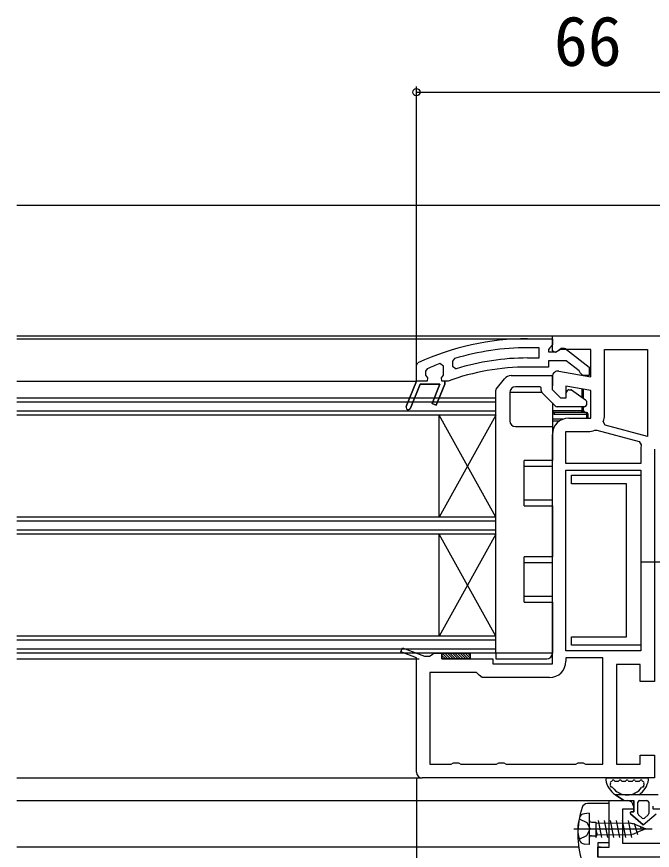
# Model space of a CAD drawing. Units: millimetres, scale not verified. Extents: x -525 to 525, y -783 to 778.
# Drawn here: x -209.5 to -97.4, y -446.9 to -299.8 of the extents above; entities that cross this region are included whole.
import ezdxf
from ezdxf.enums import TextEntityAlignment as Align

# ---------------------------------------------------------------- set-up
doc = ezdxf.new("R2010")
doc.units = ezdxf.units.MM
doc.header["$LTSCALE"] = 4
for name, color, linetype in [('0-2_YKK_11', 7, 'Continuous'), ('0-4_YKK_12', 2, 'Continuous'), ('0-5_YKK_13', 4, 'Continuous'), ('0-7_YKK_D', 6, 'Continuous')]:
    doc.layers.add(name, color=color, linetype=linetype)
doc.styles.add('ＭＳ ゴシック', font='')
doc.styles.get('ＭＳ ゴシック').set_extended_font_data('MS Gothic')

msp = doc.modelspace()

# ---------------------------------------------------------------- linework, layer by layer
at = {"layer": '0-2_YKK_11'}
msp.add_line((-99.4, -376.168), (-99.4, -378.668), dxfattribs=at)
for points in [[(-119.367, -356.668), (-115, -356.668), (-115, -357.768), (-115.437, -358.264), (-115.7, -358.561), (-115.7, -358.968), (-114.3, -358.968), (-113.9, -358.768)], [(-115, -356.168), (-73, -356.168), (-73, -376.034), (-72.923, -376.168), (-76.341, -379.072), (-76.859, -378.463), (-74.14, -376.152)], [(-113.827, -362.383), (-108.2, -363.375), (-108.2, -358.568), (-113.557, -358.568), (-114.424, -359.11), (-115, -358.79), (-115, -356.168)], [(-119.367, -360.068), (-117.3, -360.068), (-117.3, -358.268), (-119.367, -358.268)], [(-112.483, -358.58), (-108.5, -361.692), (-108.5, -363.168), (-109.601, -363.168), (-110.1, -362.692), (-110.292, -362.323), (-112.538, -360.568), (-115.7, -360.568), (-115.7, -361.668), (-119.367, -361.668)], [(-98.2, -358.568), (-98.2, -373.947), (-105.684, -371.941), (-106.017, -371.269)], [(-105.8, -370.168), (-105.8, -358.568), (-98.2, -358.568)], [(-132.245, -360.176), (-132.6, -360.655), (-132.6, -361.491), (-131.952, -361.969)], [(-137.099, -361.962), (-137.4, -362.421), (-137.4, -363.093), (-137.025, -363.577), (-137.1, -364.168), (-139, -364.168), (-140.771, -368.62), (-139, -364.168), (-139, -361.386), (-138.71, -360.932)], [(-140.028, -368.915), (-138.338, -364.668), (-134.861, -364.668), (-136.234, -368.12), (-135.491, -368.415), (-134, -364.668), (-134, -364.168), (-134.5, -364.168), (-134.575, -363.577), (-134.2, -363.093), (-134.2, -363.068), (-134.2, -361.532), (-134.874, -361.064)], [(-133.382, -364.137), (-133.553, -364.168), (-134, -364.168), (-134, -364.668), (-135.491, -368.415), (-136.234, -368.12), (-134.861, -364.668), (-138.338, -364.668), (-140.028, -368.915)], [(-112.1, -370.668), (-108.2, -370.668), (-108.2, -365.812), (-112.6, -365.036), (-112.6, -367.168), (-113.5, -367.168), (-115, -365.667), (-115, -363.368)], [(-139, -433.168), (-139, -412.978), (-141.742, -411.942), (-141.459, -411.193), (-137.561, -412.668), (-136.666, -412.668), (-136.233, -412.418), (-135.8, -412.168), (-134.5, -412.168), (-134.5, -413.168), (-125.5, -413.168), (-125.5, -414.068), (-115, -414.068), (-115, -373.568)], [(-99.4, -378.668), (-112.6, -378.668), (-112.6, -373.068), (-108.7, -373.068)], [(-107.509, -372.812), (-107.174, -372.784), (-99.668, -374.796), (-99.311, -375.393)], [(-97, -376.168), (-97, -417.168), (-99.5, -417.168), (-99.5, -414.168), (-103.7, -414.168), (-103.7, -431.768), (-99.5, -431.768), (-99.5, -430.168), (-97, -430.168), (-97, -434.168), (-138, -434.168)], [(-106.1, -431.768), (-106.1, -412.968), (-112.6, -412.968), (-112.6, -413.568)], [(-115.5, -416.468), (-127.405, -416.468), (-127.903, -416.018), (-128.4, -415.568), (-136.6, -415.568), (-136.6, -431.768), (-132.866, -431.768), (-132.433, -431.518), (-131.567, -431.518), (-131.134, -431.768), (-124.866, -431.768), (-124.433, -431.518), (-123.567, -431.518), (-123.134, -431.768), (-110.866, -431.768), (-110.433, -431.518), (-109.567, -431.518), (-109.134, -431.768), (-106.1, -431.768)], [(-34.3, -438.168), (-31, -438.168), (-31, -446.368), (-29, -446.368), (-29, -448.168), (-68, -448.168), (-107, -448.168), (-107, -446.368), (-105, -446.368), (-105, -438.168), (-101.7, -438.168)], [(-100.7, -439.168), (-100.7, -439.668), (-102.6, -439.668), (-102.6, -445.668), (-95.4, -445.668), (-95.4, -439.668), (-97.2, -439.668), (-97.2, -439.168)]]:
    msp.add_lwpolyline(points, dxfattribs=at)
msp.add_lwpolyline([(-112.6, -411.768), (-112.6, -379.868), (-99.4, -379.868), (-99.4, -411.768)], close=True, dxfattribs=at)
for centre, radius, start, end in [((-119.367, -402.668), 46, 90.00001, 114.86598), ((-119.367, -402.667), 44.4, 89.99999, 106.86019), ((-113.1, -359.368), 1, 51.91328, 143.13011), ((-119.367, -402.667), 42.6, 89.99999, 107.18277), ((-119.367, -402.667), 44.4, 110.44221, 113.53922), ((-119.367, -402.667), 41, 89.99999, 109.98888), ((-114, -363.368), 1, 79.99999, 179.99998), ((-140.4, -368.768), 0.4, 158.30059, 338.30061), ((-140.4, -368.768), 0.4, 158.30059, 338.30061), ((-112.1, -373.568), 2.9, 90.00001, 179.99999), ((-108.7, -370.167), 2.9, 337.68615, 359.99999), ((-108.7, -370.167), 2.9, 269.99996, 294.25263), ((-96, -376.168), 3.4, 166.82613, 179.99998), ((-115.5, -413.567), 2.9, 270.00001, 359.99999), ((-138, -433.167), 1, 180.00001, 269.99999), ((-101.7, -439.168), 1, 0.00001, 89.99999)]:
    msp.add_arc(centre, radius, start, end, dxfattribs=at)
at = {"layer": '0-4_YKK_12'}
for p, q in [((-1.5, -333.168), (-209.528, -333.168)), ((-209.528, -356.168), (-114.5, -356.168)), ((-209.528, -356.664), (-115, -356.664)), ((-209.528, -364.168), (-139, -364.168)), ((-125, -367.168), (-209.526, -367.168)), ((-125, -391.168), (-125, -367.168)), ((-125, -412.168), (-125, -367.168)), ((-125, -367.868), (-209.526, -367.868)), ((-125, -369.468), (-209.526, -369.468)), ((-125, -370.168), (-209.526, -370.168)), ((-135, -388.168), (-135, -370.168)), ((-125, -388.168), (-135, -370.168)), ((-125, -370.168), (-135, -388.168)), ((-125, -388.168), (-209.526, -388.168)), ((-125, -388.868), (-209.526, -388.868)), ((-125, -390.468), (-209.526, -390.468)), ((-125, -391.168), (-209.526, -391.168)), ((-135, -409.168), (-135, -391.168)), ((-125, -409.168), (-135, -391.168)), ((-125, -391.168), (-135, -409.168)), ((-125, -409.168), (-209.526, -409.168)), ((-125, -409.868), (-209.526, -409.868)), ((-125, -411.468), (-209.526, -411.468)), ((-209.528, -413.168), (-138.5, -413.168)), ((-125, -412.168), (-209.526, -412.168)), ((-209.528, -434.168), (-138, -434.168)), ((-209.528, -438.168), (-104.5, -438.168)), ((-110.345, -446.368), (-209.528, -446.368)), ((-106.5, -446.368), (-107, -446.368))]:
    msp.add_line(p, q, dxfattribs=at)
at = {"layer": '0-5_YKK_13'}
for p, q in [((-122.279, -363.168), (-115.2, -363.168)), ((-114.98, -363.168), (-115, -363.168)), ((-115, -363.368), (-115, -363.168)), ((-124.935, -365.585), (-123.451, -363.73)), ((-115, -363.368), (-115, -364.96)), ((-125, -412.168), (-125, -365.773)), ((-122.5, -366.168), (-122.5, -371.168)), ((-116.829, -366.168), (-122.5, -366.168)), ((-117.2, -365.168), (-121.5, -365.168)), ((-117, -365.789), (-117, -365.368)), ((-114.475, -368.521), (-116.854, -366.142)), ((-112.6, -366.36), (-112.258, -365.768)), ((-112.085, -365.668), (-111.763, -365.668)), ((-111.649, -365.704), (-109.128, -367.468)), ((-109.8, -365.53), (-109.8, -366.998)), ((-109.5, -367.208), (-109.5, -365.583)), ((-109, -367.714), (-109, -368.368)), ((-115, -367.996), (-115, -372.168)), ((-109.3, -368.668), (-114.122, -368.668)), ((-109.8, -368.668), (-109.8, -369.368)), ((-109.5, -369.368), (-109.5, -368.668)), ((-109, -369.668), (-114.7, -369.668)), ((-114.7, -369.668), (-114.7, -369.968)), ((-114.7, -369.968), (-109, -369.968)), ((-109.8, -369.368), (-109.5, -369.368)), ((-109, -369.968), (-109, -370.668)), ((-108.7, -370.668), (-108.7, -369.968)), ((-121.5, -372.168), (-115, -372.168)), ((-113.159, -370.868), (-115, -370.868)), ((-115, -371.168), (-113.728, -371.168)), ((-115, -372.168), (-115, -378.168)), ((-120, -386.168), (-120, -378.168)), ((-115, -378.168), (-120, -378.168)), ((-115, -385.168), (-120, -385.168)), ((-115, -386.168), (-115, -385.168)), ((-120, -386.168), (-115, -386.168)), ((-115, -386.168), (-115, -395.168)), ((-120, -403.168), (-120, -395.168)), ((-115, -395.168), (-120, -395.168)), ((-99.2, -396.068), (-92.2, -396.068)), ((-115, -402.168), (-120, -402.168)), ((-115, -403.168), (-115, -402.168)), ((-120, -403.168), (-115, -403.168)), ((-115, -403.168), (-115, -412.168)), ((-134.5, -412.543), (-133.876, -413.168)), ((-134.5, -412.992), (-134.325, -413.168)), ((-134.427, -412.168), (-133.427, -413.168)), ((-133.978, -412.168), (-132.978, -413.168)), ((-133.529, -412.168), (-132.529, -413.168)), ((-133.08, -412.168), (-132.08, -413.168)), ((-132.631, -412.168), (-131.631, -413.168)), ((-132.182, -412.168), (-131.182, -413.168)), ((-131.733, -412.168), (-130.733, -413.168)), ((-131.284, -412.168), (-130.284, -413.168)), ((-130.835, -412.168), (-129.835, -413.168)), ((-130.386, -412.168), (-129.5, -413.053)), ((-129.937, -412.168), (-129.5, -412.604)), ((-125, -412.168), (-125, -413.168)), ((-115, -412.168), (-125, -412.168)), ((-125, -413.168), (-116, -413.168)), ((-105.264, -434.167), (-98.336, -434.167)), ((-103.864, -434.767), (-103.432, -434.767)), ((-102.632, -434.767), (-102.2, -434.767)), ((-101.4, -434.767), (-100.968, -434.767)), ((-100.168, -434.767), (-99.736, -434.767)), ((-96.299, -437.168), (-103.849, -437.168)), ((-102.4, -438.168), (-100.6, -438.168)), ((-102.4, -438.168), (-100.6, -438.168)), ((-100.6, -438.168), (-100.6, -440.168)), ((-100.6, -440.168), (-100.6, -438.168)), ((-99.6, -438.168), (-98.3, -438.168)), ((-99.6, -438.168), (-98.3, -438.168)), ((-105, -438.667), (-108.81, -438.701)), ((-105, -445.598), (-105, -438.667)), ((-99.9, -440.467), (-99.9, -438.468)), ((-99.9, -440.467), (-99.9, -438.468)), ((-98, -438.468), (-98, -440.467)), ((-98, -438.468), (-98, -440.467)), ((-108.5, -440.418), (-109.348, -440.492)), ((-108.5, -440.418), (-108.5, -445.918)), ((-101.229, -440.524), (-98.95, -442.468)), ((-98.95, -442.468), (-101.229, -440.524)), ((-100.6, -440.168), (-101.098, -440.168)), ((-101.098, -440.168), (-100.6, -440.168)), ((-99.144, -441.25), (-99.794, -440.695)), ((-99.144, -441.25), (-99.794, -440.695)), ((-98.95, -442.468), (-96.671, -440.524)), ((-98.95, -442.468), (-96.671, -440.524)), ((-98.105, -440.695), (-98.755, -441.25)), ((-98.755, -441.25), (-98.105, -440.695)), ((-108.1, -441.968), (-107.3, -441.968)), ((-107.3, -441.968), (-107.3, -444.668)), ((-107.3, -442.114), (-101.209, -442.185)), ((-106.936, -441.665), (-106.339, -444.668)), ((-105.876, -441.665), (-105.279, -444.668)), ((-104.816, -441.665), (-104.219, -444.668)), ((-103.756, -441.665), (-103.159, -444.668)), ((-102.696, -441.665), (-102.099, -444.668)), ((-101.636, -441.665), (-101.039, -444.668)), ((-100.579, -442.165), (-99.979, -444.168)), ((-100.524, -442.35), (-99.461, -442.769)), ((-99.494, -442.655), (-99.327, -443.233)), ((-111.222, -443.168), (-97.413, -443.168)), ((-108.94, -444.313), (-108.331, -443.168)), ((-107.3, -443.312), (-107.069, -444.218)), ((-107.3, -444.221), (-101.209, -444.15)), ((-110.265, -444.968), (-108.94, -444.313)), ((-108.1, -444.368), (-107.3, -444.368)), ((-107.3, -444.663), (-107.299, -444.668)), ((-105, -445.598), (-107, -445.633)), ((-107, -445.633), (-107, -448.168)), ((-108.5, -445.918), (-109.348, -445.843))]:
    msp.add_line(p, q, dxfattribs=at)
for points in [[(-109.8, -369.668), (-109.8, -369.368), (-115, -369.368)], [(-108.7, -369.968), (-109, -369.968), (-109, -369.668)], [(-120, -379.168), (-115, -379.168), (-115, -378.168)], [(-120, -396.168), (-115, -396.168), (-115, -395.168)], [(-103.849, -437.168), (-102.4, -438.168), (-103.849, -437.168)], [(-110.265, -441.368), (-108.94, -442.023), (-108.331, -443.168)], [(-99.461, -442.769), (-98.5, -443.168), (-100.083, -443.823)], [(-107.3, -444.668), (-107.299, -444.668), (-107.069, -444.218)]]:
    msp.add_lwpolyline(points, dxfattribs=at)
for points in [[(-99.4, -380.768), (-99.4, -410.768), (-111.6, -410.768), (-111.6, -409.268), (-101.9, -409.268), (-101.9, -382.268), (-111.6, -382.268), (-111.6, -380.768)], [(-129.5, -412.168), (-129.5, -413.168), (-134.5, -413.168), (-134.5, -412.168)]]:
    msp.add_lwpolyline(points, close=True, dxfattribs=at)
for centre, radius, start, end in [((-122.279, -364.668), 1.5, 90, 141.34019), ((-115.2, -363.368), 0.2, 0, 90), ((-124.7, -365.773), 0.3, 141.34019, 180), ((-121.5, -366.168), 1, 90, 180), ((-117.2, -365.368), 0.2, 0, 90), ((-116.5, -365.789), 0.5, 180, 225), ((-112.085, -365.868), 0.2, 90, 150), ((-111.763, -365.868), 0.2, 55, 90), ((-109.3, -367.714), 0.3, 0, 55), ((-114.122, -368.168), 0.5, 225, 270), ((-109.3, -368.368), 0.3, 270, 0), ((-114.7, -369.368), 0.3, 180, 270), ((-114.7, -369.368), 0.6, 240, 270), ((-109.2, -369.368), 0.3, 180, 270), ((-109, -369.968), 0.3, 0, 90), ((-121.5, -371.168), 1, 180, 270), ((-116, -412.168), 1, 270, 0), ((-105.264, -434.467), 0.3, 90, 188.20609), ((-101.8, -433.968), 3.8, 188.20609, 237.36313), ((-104.483, -435.067), 0.3, 110.02209, 202.28177), ((-101.8, -433.968), 3.2, 202.28177, 203.14776), ((-105.018, -435.343), 0.3, 333.36701, 23.14776), ((-104.689, -434.503), 0.3, 290.02209, 328.16514), ((-104.264, -434.767), 0.2, 36.8699, 148.16514), ((-103.864, -434.467), 0.3, 216.8699, 270), ((-103.432, -434.467), 0.3, 270, 323.1301), ((-103.032, -434.767), 0.2, 36.8699, 143.1301), ((-102.632, -434.467), 0.3, 216.8699, 270), ((-102.2, -434.467), 0.3, 270, 323.1301), ((-101.8, -434.767), 0.2, 36.8699, 143.1301), ((-101.4, -434.467), 0.3, 216.8699, 270), ((-100.968, -434.467), 0.3, 270, 323.1301), ((-100.568, -434.767), 0.2, 36.8699, 143.1301), ((-100.168, -434.467), 0.3, 216.8699, 270), ((-101.8, -433.968), 3.8, 302.63687, 351.79391), ((-99.736, -434.467), 0.3, 270, 323.1301), ((-99.336, -434.767), 0.2, 31.83486, 143.1301), ((-98.911, -434.503), 0.3, 211.83486, 249.97791), ((-99.116, -435.067), 0.3, 337.71823, 69.97791), ((-98.582, -435.343), 0.3, 156.85224, 206.63299), ((-101.8, -433.968), 3.2, 336.85224, 337.71823), ((-98.336, -434.467), 0.3, 351.79391, 90), ((-104.571, -435.568), 0.2, 153.36701, 266.63299), ((-104.6, -436.067), 0.3, 36.85224, 86.63299), ((-101.8, -433.968), 3.2, 216.85224, 323.14776), ((-98.999, -436.067), 0.3, 93.36701, 143.14776), ((-99.028, -435.568), 0.2, 273.36701, 26.63299), ((-99.6, -438.468), 0.3, 90, 180), ((-99.6, -438.468), 0.3, 90, 180), ((-98.3, -438.468), 0.3, 0, 90), ((-98.3, -438.468), 0.3, 0, 90), ((-94.875, -444.167), 15.625, 162.21648, 197.85555), ((-108.801, -439.701), 1, 90.5, 162.21648), ((-103.5, -443.168), 7, 163.74297, 180), ((-109.26, -441.488), 1, 95, 163.74297), ((-101.098, -440.37), 0.202, 90.00003, 229.53622), ((-101.098, -440.37), 0.202, 90, 229.53619), ((-99.6, -440.467), 0.3, 180, 229.53619), ((-99.6, -440.467), 0.3, 180, 229.53619), ((-98.95, -441.022), 0.3, 229.53619, 310.46381), ((-98.95, -441.022), 0.3, 229.53619, 310.46381), ((-98.3, -440.467), 0.3, 310.46381, 0), ((-98.3, -440.467), 0.3, 310.46381, 0), ((-108.1, -441.568), 0.4, 180, 270), ((-102.03, -447.118), 5, 72.47664, 80.55298), ((-103.5, -443.168), 7, 180, 196.25703), ((-102.03, -439.218), 5, 279.44702, 292.91746), ((-109.26, -444.847), 1, 196.25703, 265), ((-108.1, -444.768), 0.4, 90, 180)]:
    msp.add_arc(centre, radius, start, end, dxfattribs=at)
at = {"layer": '0-7_YKK_D'}
for p, q in [((-139, -362.116), (-139, -312.168)), ((-139, -313.168), (-73, -313.168)), ((-139, -434.168), (-139, -608.167))]:
    msp.add_line(p, q, dxfattribs=at)
msp.add_circle((-139, -313.168), 0.637, dxfattribs=at)

# ---------------------------------------------------------------- texts
at = {"layer": '0-7_YKK_D', "style": 'ＭＳ ゴシック'}
msp.add_text('66', height=8.798, dxfattribs=at).set_placement((-114.728, -311.168), align=Align.BOTTOM_LEFT)

doc.saveas('drawing.dxf')
